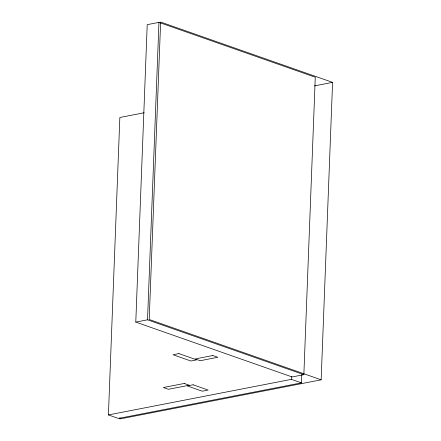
<?xml version="1.0" encoding="UTF-8"?>
<svg xmlns="http://www.w3.org/2000/svg" width="441" height="441" viewBox="0 0 441 441"><rect width="100%" height="100%" fill="white"/><g stroke="black" fill="none" stroke-linecap="round" stroke-linejoin="round"><path stroke-width="0.66" d="M301.754 374.607L301.435 382.871L118.453 418.448L108.42 414.926L119.847 117.488L144.157 112.758M119.935 417.572L119.886 418.95L321.153 379.817L332.58 82.373L160.629 22.05L149.207 319.493L321.153 379.817M135.784 322.101L147.211 24.657L158.953 22.375L315.282 77.225L303.855 374.663L292.113 376.95L135.784 322.101L147.526 319.819L303.855 374.663M147.526 319.819L158.953 22.375M301.435 382.871L291.407 379.354L291.512 376.597M314.345 85.923L332.58 82.373M108.42 414.926L291.407 379.354M178.914 353.605L173.043 354.746L190.881 361.003L196.752 359.862L178.914 353.605M212.816 355.529L195.203 358.952L200.22 360.71L217.826 357.287L212.816 355.529M184.261 383.461L163.379 387.523L168.396 389.282L189.277 385.225L184.261 383.461M193.119 384.789L187.249 385.93L202.298 391.206L208.163 390.065L193.119 384.789"/></g></svg>
